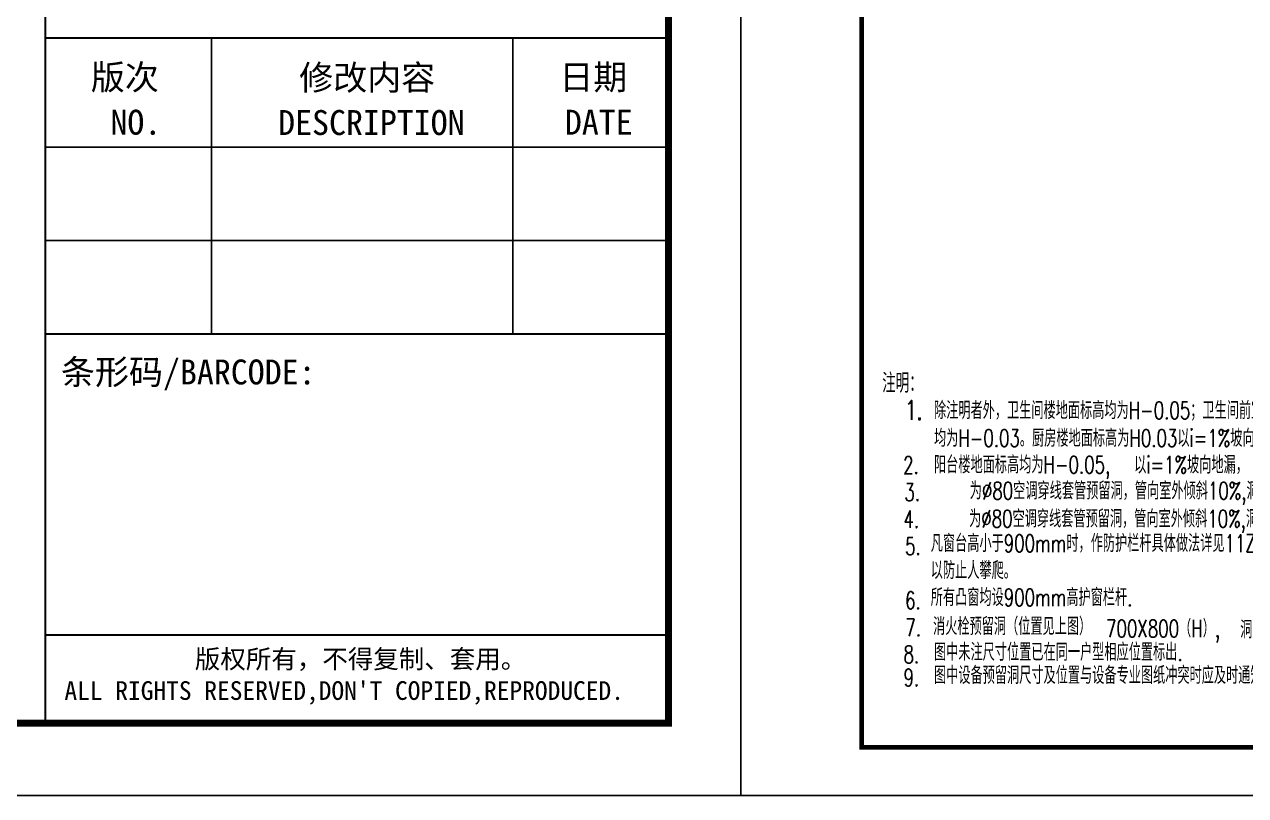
# Model space of a CAD drawing. Extents: x -737978 to 768813, y -372247 to 1140308.
# Drawn here: x 238388 to 263675, y -159911 to -143936 of the extents above; entities that cross this region are included whole.
import ezdxf
from ezdxf.enums import TextEntityAlignment as Align

# ---------------------------------------------------------------- set-up
doc = ezdxf.new("R2010")
doc.units = 0
doc.header["$LTSCALE"] = 10
doc.header["$MEASUREMENT"] = 0
doc.layers.get('0').update_dxf_attribs({"linetype": 'CONTINUOUS'})
doc.layers.add('PUB_TEXT', color=7, linetype='CONTINUOUS')
doc.layers.add('PUB_TITLE', color=4, linetype='CONTINUOUS')
doc.styles.add('-宋体', font='', dxfattribs={"width": 0.8})
doc.styles.add('COMP', font='complex', dxfattribs={"bigfont": 'hztxt'})
doc.styles.add('HZTXT', font='TXT', dxfattribs={"bigfont": 'HZTXT'})
doc.styles.get('-宋体').set_extended_font_data('SimSun')

# ---------------------------------------------------------------- blocks, each defined once
blk = doc.blocks.new('TQ1')
at = {"layer": 'PUB_TITLE'}
for p, q in [((-48255, -411855), (-48255, -414705)), ((-45355, -411855), (-45355, -414705)), ((-49855, -412905), (-43855, -412905)), ((-49855, -413805), (-43855, -413805))]:
    blk.add_line(p, q, dxfattribs=at)
at = {"layer": 'PUB_TITLE', "const_width": 20}
for points in [[(-49855, -378414), (-49855, -418455)], [(-49855, -411855), (-43855, -411855)], [(-49855, -414705), (-43855, -414705)], [(-49855, -417605), (-43855, -417605)]]:
    blk.add_lwpolyline(points, dxfattribs=at)
at = {"layer": 'PUB_TITLE', "style": '-宋体'}
for s, p in [('版次', (-49090, -412352)), ('修改内容', (-46756, -412356)), ('日期', (-44579, -412352)), ('NO.', (-48984, -412786)), ('DESCRIPTION', (-46716, -412789)), ('DATE', (-44526, -412786))]:
    blk.add_text(s, height=240, dxfattribs=at).set_placement(p, align=Align.CENTER)
for s, height, p in [('条形码/BARCODE:', 240, (-49705, -415192)), ('版权所有，不得复制、套用。', 180, (-48416, -417927)), ("ALL RIGHTS RESERVED,DON'T COPIED,REPRODUCED.", 180, (-49672, -418231))]:
    blk.add_text(s, height=height, dxfattribs=at).set_placement(p)
blk = doc.blocks.new('_INDEX')
blk.add_line((-0.5, 0), (0.5, 0))
blk.add_circle((0, 0), 0.5)
at = {"style": 'COMP'}
for tag, width, p, p2 in [('1', 2.333333, (-0.17, 0.05), (0.17, 0.05)), ('-', 1.166667, (-0.17, -0.39), (0.17, -0.39))]:
    blk.add_attdef(tag, text='', height=0.34, dxfattribs=dict(at, width=width)).set_placement(p, p2, align=Align.FIT)
blk = doc.blocks.new('A$C57FB42B6')
at = {"layer": 'PUB_TEXT'}
ref = blk.add_blockref('_INDEX', (11276, 5258), dxfattribs=dict(at, xscale=-715.9090909091756, yscale=715.9090909090592, zscale=715.909090909091))
ref.add_attrib('1', '2B', dxfattribs={"layer": '0', "height": 243.4, "style": 'COMP', "width": 0.567568}).set_placement((11154, 5293), (11398, 5293), align=Align.FIT)
ref.add_attrib('-', '34', dxfattribs={"layer": '0', "height": 243.4, "style": 'COMP', "width": 0.6}).set_placement((11154, 4978), (11398, 4978), align=Align.FIT)
ref = blk.add_blockref('_INDEX', (12007, 5258), dxfattribs=dict(at, xscale=-715.9090909091756, yscale=715.9090909090592, zscale=715.909090909091))
ref.add_attrib('1', '15', dxfattribs={"layer": '0', "height": 243.4, "style": 'COMP', "width": 0.724138}).set_placement((11886, 5293), (12129, 5293), align=Align.FIT)
ref.add_attrib('-', '37', dxfattribs={"layer": '0', "height": 243.4, "style": 'COMP', "width": 0.636364}).set_placement((11886, 4978), (12129, 4978), align=Align.FIT)
at = {"layer": 'PUB_TEXT', "style": 'HZTXT', "width": 0.7}
for s, height, p in [('注明：', 500, (-117, 9157)), ('1.', 500, (475, 8457)), ('除注明者外，卫生间楼地面标高均为H-0.05；卫生间前室楼面标高均', 450, (1225, 8475)), ('均为H-0.03。厨房楼地面标高为H0.03以i=1%%%坡向地漏，（H为楼面标高）。', 450, (1225, 7757)), ('2.', 450, (426, 7057)), ('阳台楼地面标高均为H-0.05,', 450, (1225, 7068)), ('以i=1%%%坡向地漏，（H为楼面标高）。', 450, (6407, 7064)), ('3.', 450, (458, 6357)), ('  为%%C80空调穿线套管预留洞，管向室外倾斜10%%%,洞中心距楼地面2200高,中心距墙边150或平柱边。', 450, (1588, 6393)), ('4.', 450, (436, 5657)), ('  为%%C80空调穿线套管预留洞，管向室外倾斜10%%%,洞中心距楼地面300高,中心距墙边150或平柱边。', 450, (1572, 5669)), ('5.', 450, (476, 4957)), ('凡窗台高小于900mm时，作防护栏杆具体做法详见11ZJ401      栏杆制作要符合安全防护要求，', 450, (1141, 5033)), ('以防止人攀爬。', 450, (1141, 4333)), ('所有凸窗均设900mm高护窗栏杆.', 450, (1141, 3633)), ('6.', 450, (476, 3557)), ('7.', 450, (484, 2857)), ('消火栓预留洞（位置见上图）', 450, (1200, 2883)), ('700X800（H）,', 450, (5679, 2826)), ('洞底距同层楼面', 450, (9151, 2799)), ('950（H）。', 450, (11702, 2867)), ('8.', 450, (436, 2157)), ('图中未注尺寸位置已在同一户型相应位置标出.', 450, (1225, 2216)), ('9.', 450, (436, 1557)), ('图中设备预留洞尺寸及位置与设备专业图纸冲突时应及时通知设计院。 ', 450, (1225, 1616))]:
    blk.add_text(s, height=height, dxfattribs=at).set_placement(p)

msp = doc.modelspace()

# ---------------------------------------------------------------- linework, layer by layer
at = {"layer": 'PUB_TITLE'}
for points in [[(95574.9, -159910.6), (253224.9, -159910.6), (253224.9, -70810.6), (95574.9, -70810.6)], [(253224.9, -159910.6), (337324.9, -159910.6), (337324.9, -100510.6), (253224.9, -100510.6)]]:
    msp.add_lwpolyline(points, close=True, dxfattribs=at)
for points, const_width in [([(99324.9, -158410.6), (251724.9, -158410.6), (251724.9, -72310.6), (99324.9, -72310.6)], 150), ([(255724.9, -158910.6), (336324.9, -158910.6), (336324.9, -101510.6), (255724.9, -101510.6)], 100)]:
    msp.add_lwpolyline(points, close=True, dxfattribs=dict(at, const_width=const_width))

# ---------------------------------------------------------------- block references
for name, p, xscale, yscale, zscale in [('TQ1', (346024.9, 741385.6), 2.15028113370122, 2.15028113370122, 2.15028113370122), ('A$C57FB42B6', (256243, -158891.6), 0.8, 0.8, 0.8)]:
    msp.add_blockref(name, p, dxfattribs=dict(xscale=xscale, yscale=yscale, zscale=zscale))

doc.saveas('drawing.dxf')
